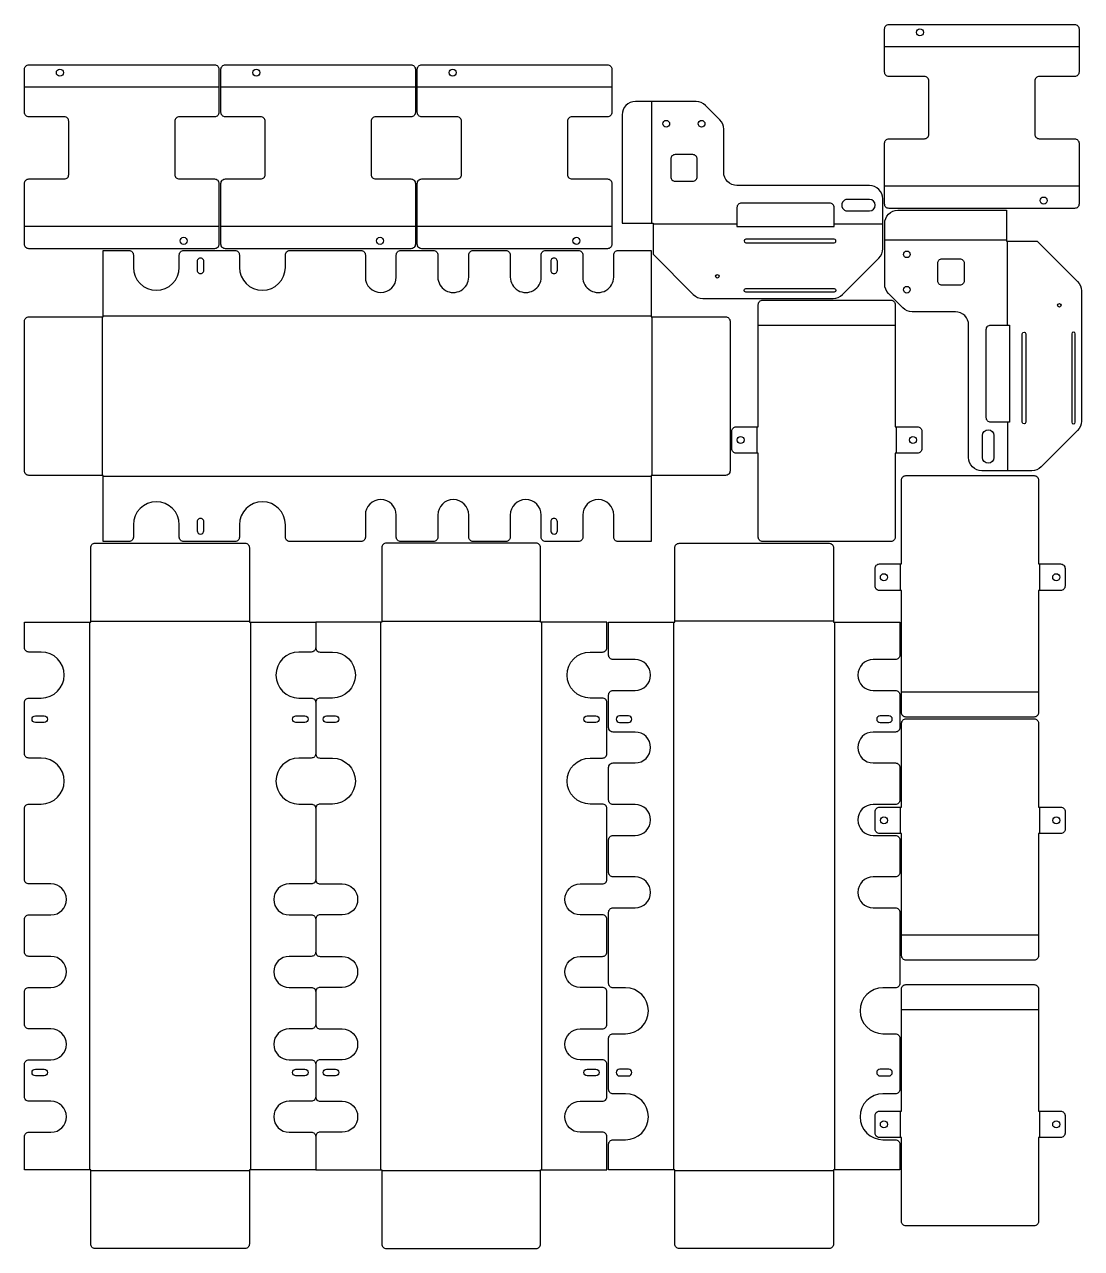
# Model space of a CAD drawing. Extents: x 1780 to 2976, y 3464 to 4850.
import ezdxf

# ---------------------------------------------------------------- set-up
doc = ezdxf.new("R2010")
doc.units = 0

# ---------------------------------------------------------------- blocks, each defined once
blk = doc.blocks.new('Part1425431889', base_point=(-107.5, 0))
at = {"layer": '1'}
blk.add_lwpolyline([(107.5, 125), (107.5, 105, -0.414214), (102.5, 100), (77.5, 100), (77.5, 5, -0.414214), (72.5, 0), (-72.5, 0, -0.414214), (-77.5, 5), (-77.5, 100), (-102.5, 100, -0.414214), (-107.5, 105), (-107.5, 125, -0.414214), (-102.5, 130), (-77.5, 130), (-77.5, 268.2, -0.414214), (-72.5, 273.2), (72.5, 273.2, -0.414214), (77.5, 268.2), (77.5, 130), (102.5, 130, -0.414214)], format="xyb", close=True, dxfattribs=at)
for centre in [(-97.5, 115), (97.5, 115)]:
    blk.add_circle(centre, 4, dxfattribs=at)
at = {"layer": '2'}
for p, q in [((-77.5, 245.1), (77.5, 245.1)), ((-78.6, 100), (-78.6, 130)), ((78.6, 130), (78.6, 100))]:
    blk.add_line(p, q, dxfattribs=at)
blk = doc.blocks.new('Part797072540', base_point=(-107.5, 0))
at = {"layer": '1'}
blk.add_lwpolyline([(107.5, 125), (107.5, 105, -0.414214), (102.5, 100), (77.5, 100), (77.5, 5, -0.414214), (72.5, 0), (-72.5, 0, -0.414214), (-77.5, 5), (-77.5, 100), (-102.5, 100, -0.414214), (-107.5, 105), (-107.5, 125, -0.414214), (-102.5, 130), (-77.5, 130), (-77.5, 268.2, -0.414214), (-72.5, 273.2), (72.5, 273.2, -0.414214), (77.5, 268.2), (77.5, 130), (102.5, 130, -0.414214)], format="xyb", close=True, dxfattribs=at)
for centre in [(-97.5, 115), (97.5, 115)]:
    blk.add_circle(centre, 4, dxfattribs=at)
at = {"layer": '2'}
for p, q in [((-77.5, 245.1), (77.5, 245.1)), ((-78.6, 100), (-78.6, 130)), ((78.6, 130), (78.6, 100))]:
    blk.add_line(p, q, dxfattribs=at)
blk = doc.blocks.new('Part1359005114', base_point=(-164.7, -399.1))
at = {"layer": '1'}
for points in [[(164.7, 310), (164.7, 281, -0.414214), (159.7, 276), (145.7, 276, 1), (145.7, 224), (159.7, 224, -0.414214), (164.7, 219), (164.7, 161, -0.414214), (159.7, 156), (145.7, 156, 1), (145.7, 104), (159.7, 104, -0.414214), (164.7, 99), (164.7, 18.5, -0.414214), (159.7, 13.5), (134.7, 13.5, 1), (134.7, -21.5), (159.7, -21.5, -0.414214), (164.7, -26.5), (164.7, -63.5, -0.414214), (159.7, -68.5), (134.7, -68.5, 1), (134.7, -103.5), (159.7, -103.5, -0.414214), (164.7, -108.5), (164.7, -145.5, -0.414214), (159.7, -150.5), (134.7, -150.5, 1), (134.7, -185.5), (159.7, -185.5, -0.414214), (164.7, -190.5), (164.7, -227.5, -0.414214), (159.7, -232.5), (134.7, -232.5, 1), (134.7, -267.5), (159.7, -267.5, -0.414214), (164.7, -272.5), (164.7, -310), (89.8, -310), (89.8, -394.1, -0.414214), (84.8, -399.1), (-84.8, -399.1, -0.414214), (-89.8, -394.1), (-89.8, -310), (-164.7, -310), (-164.7, -272.5, -0.414214), (-159.7, -267.5), (-134.7, -267.5, 1), (-134.7, -232.5), (-159.7, -232.5, -0.414214), (-164.7, -227.5), (-164.7, -190.5, -0.414214), (-159.7, -185.5), (-134.7, -185.5, 1), (-134.7, -150.5), (-159.7, -150.5, -0.414214), (-164.7, -145.5), (-164.7, -108.5, -0.414214), (-159.7, -103.5), (-134.7, -103.5, 1), (-134.7, -68.5), (-159.7, -68.5, -0.414214), (-164.7, -63.5), (-164.7, -26.5, -0.414214), (-159.7, -21.5), (-134.7, -21.5, 1), (-134.7, 13.5), (-159.7, 13.5, -0.414214), (-164.7, 18.5), (-164.7, 99, -0.414214), (-159.7, 104), (-145.7, 104, 1), (-145.7, 156), (-159.7, 156, -0.414214), (-164.7, 161), (-164.7, 219, -0.414214), (-159.7, 224), (-145.7, 224, 1), (-145.7, 276), (-159.7, 276, -0.414214), (-164.7, 281), (-164.7, 310), (-89.8, 310), (-89.8, 394.1, -0.414214), (-84.8, 399.1), (84.8, 399.1, -0.414214), (89.8, 394.1), (89.8, 310)], [(-142.4, 203.8), (-152.4, 203.8, 1), (-152.4, 196.2), (-142.4, 196.2, 1)], [(152.4, 203.8), (142.4, 203.8, 1), (142.4, 196.2), (152.4, 196.2, 1)], [(-142.4, -196.2), (-152.4, -196.2, 1), (-152.4, -203.8), (-142.4, -203.8, 1)], [(152.4, -196.2), (142.4, -196.2, 1), (142.4, -203.8), (152.4, -203.8, 1)]]:
    blk.add_lwpolyline(points, format="xyb", close=True, dxfattribs=at)
at = {"layer": '2'}
for p, q in [((-90.9, -310), (-90.9, 310)), ((-89.8, 311.1), (89.8, 311.1)), ((90.9, 310), (90.9, -310)), ((-89.8, -311.1), (89.8, -311.1))]:
    blk.add_line(p, q, dxfattribs=at)
blk = doc.blocks.new('CommonPart', base_point=(2, 2))
at = {"layer": '1'}
for points in [[(331.5, 91.1), (256.5, 91.1), (256.5, 7, -0.414214), (251.5, 2), (81.9, 2, -0.414214), (76.9, 7), (76.9, 91.1), (2, 91.1), (2, 128.6, -0.414214), (7, 133.6), (32, 133.6, 1), (32, 168.6), (7, 168.6, -0.414214), (2, 173.6), (2, 210.6, -0.414214), (7, 215.6), (32, 215.6, 1), (32, 250.6), (7, 250.6, -0.414214), (2, 255.6), (2, 292.6, -0.414214), (7, 297.6), (32, 297.6, 1), (32, 332.6), (7, 332.6, -0.414214), (2, 337.6), (2, 374.6, -0.414214), (7, 379.6), (32, 379.6, 1), (32, 414.6), (7, 414.6, -0.414214), (2, 419.6), (2, 500.1, -0.414214), (7, 505.1), (21, 505.1, 1), (21, 557.1), (7, 557.1, -0.414214), (2, 562.1), (2, 620.1, -0.414214), (7, 625.1), (21, 625.1, 1), (21, 677.1), (7, 677.1, -0.414214), (2, 682.1), (2, 711.1), (76.9, 711.1), (76.9, 795.3, -0.414214), (81.9, 800.3), (251.5, 800.3, -0.414214), (256.5, 795.3), (256.5, 711.1), (331.5, 711.1)], [(331.5, 682.1, -0.414214), (326.5, 677.1), (312.5, 677.1, 1), (312.5, 625.1), (326.5, 625.1, -0.414214), (331.5, 620.1)], [(331.5, 562.1, -0.414214), (326.5, 557.1), (312.5, 557.1, 1), (312.5, 505.1), (326.5, 505.1, -0.414214), (331.5, 500.1)], [(331.5, 419.6, -0.414214), (326.5, 414.6), (301.5, 414.6, 1), (301.5, 379.6), (326.5, 379.6, -0.414214), (331.5, 374.6)], [(331.5, 337.6, -0.414214), (326.5, 332.6), (301.5, 332.6, 1), (301.5, 297.6), (326.5, 297.6, -0.414214), (331.5, 292.6)], [(331.5, 255.6, -0.414214), (326.5, 250.6), (301.5, 250.6, 1), (301.5, 215.6), (326.5, 215.6, -0.414214), (331.5, 210.6)], [(331.5, 173.6, -0.414214), (326.5, 168.6), (301.5, 168.6, 1), (301.5, 133.6), (326.5, 133.6, -0.414214), (331.5, 128.6)]]:
    blk.add_lwpolyline(points, format="xyb", dxfattribs=at)
for points in [[(331.5, 711.1), (331.5, 682.1, 0.414214), (336.5, 677.1), (350.5, 677.1, -1), (350.5, 625.1), (336.5, 625.1, 0.414214), (331.5, 620.1), (331.5, 562.1, 0.414214), (336.5, 557.1), (350.5, 557.1, -1), (350.5, 505.1), (336.5, 505.1, 0.414214), (331.5, 500.1), (331.5, 419.6, 0.414214), (336.5, 414.6), (361.5, 414.6, -1), (361.5, 379.6), (336.5, 379.6, 0.414214), (331.5, 374.6), (331.5, 337.6, 0.414214), (336.5, 332.6), (361.5, 332.6, -1), (361.5, 297.6), (336.5, 297.6, 0.414214), (331.5, 292.6), (331.5, 255.6, 0.414214), (336.5, 250.6), (361.5, 250.6, -1), (361.5, 215.6), (336.5, 215.6, 0.414214), (331.5, 210.6), (331.5, 173.6, 0.414214), (336.5, 168.6), (361.5, 168.6, -1), (361.5, 133.6), (336.5, 133.6, 0.414214), (331.5, 128.6), (331.5, 91.1), (406.4, 91.1), (406.4, 7, 0.414214), (411.4, 2), (581, 2, 0.414214), (586, 7), (586, 91.1), (660.9, 91.1), (660.9, 128.6, 0.414214), (655.9, 133.6), (630.9, 133.6, -1), (630.9, 168.6), (655.9, 168.6, 0.414214), (660.9, 173.6), (660.9, 210.6, 0.414214), (655.9, 215.6), (630.9, 215.6, -1), (630.9, 250.6), (655.9, 250.6, 0.414214), (660.9, 255.6), (660.9, 292.6, 0.414214), (655.9, 297.6), (630.9, 297.6, -1), (630.9, 332.6), (655.9, 332.6, 0.414214), (660.9, 337.6), (660.9, 374.6, 0.414214), (655.9, 379.6), (630.9, 379.6, -1), (630.9, 414.6), (655.9, 414.6, 0.414214), (660.9, 419.6), (660.9, 500.1, 0.414214), (655.9, 505.1), (641.9, 505.1, -1), (641.9, 557.1), (655.9, 557.1, 0.414214), (660.9, 562.1), (660.9, 620.1, 0.414214), (655.9, 625.1), (641.9, 625.1, -1), (641.9, 677.1), (655.9, 677.1, 0.414214), (660.9, 682.1), (660.9, 711.1), (586, 711.1), (586, 795.3, 0.414214), (581, 800.3), (411.4, 800.3, 0.414214), (406.4, 795.3), (406.4, 711.1)], [(24.3, 604.9, -1), (24.3, 597.4), (14.3, 597.4, -1), (14.3, 604.9)], [(319.2, 604.9, -1), (319.2, 597.4), (309.2, 597.4, -1), (309.2, 604.9)], [(353.8, 604.9, -1), (353.8, 597.4), (343.8, 597.4, -1), (343.8, 604.9)], [(648.6, 604.9, -1), (648.6, 597.4), (638.6, 597.4, -1), (638.6, 604.9)], [(24.3, 204.9, -1), (24.3, 197.4), (14.3, 197.4, -1), (14.3, 204.9)], [(319.2, 204.9, -1), (319.2, 197.4), (309.2, 197.4, -1), (309.2, 204.9)], [(353.8, 204.9, -1), (353.8, 197.4), (343.8, 197.4, -1), (343.8, 204.9)], [(648.6, 204.9, -1), (648.6, 197.4), (638.6, 197.4, -1), (638.6, 204.9)]]:
    blk.add_lwpolyline(points, format="xyb", close=True, dxfattribs=at)
at = {"layer": '2'}
for p, q in [((75.9, 91.1), (75.9, 711.1)), ((76.9, 712.2), (256.5, 712.2)), ((257.6, 711.1), (257.6, 91.1)), ((405.3, 91.1), (405.3, 711.1)), ((406.4, 712.2), (586, 712.2)), ((587.1, 711.1), (587.1, 91.1)), ((76.9, 90.1), (256.5, 90.1)), ((406.4, 90.1), (586, 90.1))]:
    blk.add_line(p, q, dxfattribs=at)
blk = doc.blocks.new('Part1916060432', base_point=(-107.5, 0))
at = {"layer": '1'}
blk.add_lwpolyline([(107.5, 125), (107.5, 105, -0.414214), (102.5, 100), (77.5, 100), (77.5, 5, -0.414214), (72.5, 0), (-72.5, 0, -0.414214), (-77.5, 5), (-77.5, 100), (-102.5, 100, -0.414214), (-107.5, 105), (-107.5, 125, -0.414214), (-102.5, 130), (-77.5, 130), (-77.5, 268.2, -0.414214), (-72.5, 273.2), (72.5, 273.2, -0.414214), (77.5, 268.2), (77.5, 130), (102.5, 130, -0.414214)], format="xyb", close=True, dxfattribs=at)
for centre in [(-97.5, 115), (97.5, 115)]:
    blk.add_circle(centre, 4, dxfattribs=at)
at = {"layer": '2'}
for p, q in [((-77.5, 245.1), (77.5, 245.1)), ((-78.6, 100), (-78.6, 130)), ((78.6, 130), (78.6, 100))]:
    blk.add_line(p, q, dxfattribs=at)
blk = doc.blocks.new('Part1569557175', base_point=(-82.7, -165))
at = {"layer": '1'}
for points in [[(140, -81.2), (140, -150, -0.414214), (125, -165), (2.3, -165), (2.3, -130), (-32.7, -130), (-78.3, -84.4, -0.198912), (-82.7, -73.8), (-82.7, 73.8, -0.198912), (-78.3, 84.4), (-37.1, 125.6, -0.198912), (-26.5, 130), (30, 130, -0.414214), (45, 115), (45, -35, 0.414214), (60, -50), (108.8, -50, -0.198912), (119.4, -54.4), (135.6, -70.6, -0.198912)], [(29.3, 115), (29.3, 90, -1), (16.3, 90), (16.3, 115, -1)], [(-71.7, 75, 1), (-75.7, 75), (-75.7, -25, 1), (-71.7, -25)], [(-15.7, 75), (-15.7, -25, -1), (-19.7, -25), (-19.7, 75, -1)], [(25, 70), (25, -30, -0.414214), (20, -35), (-1.2, -35), (-1.2, 75), (20, 75, -0.414214)], [(80, -85), (80, -105, -0.414214), (75, -110), (55, -110, -0.414214), (50, -105), (50, -85, -0.414214), (55, -80), (75, -80, -0.414214)]]:
    blk.add_lwpolyline(points, format="xyb", close=True, dxfattribs=at)
for centre, radius in [((-57.7, -57.3), 2), ((115, -75), 3.75), ((115, -115), 3.75)]:
    blk.add_circle(centre, radius, dxfattribs=at)
at = {"layer": '2'}
for p, q in [((1.2, 75), (1.2, 130)), ((1.2, -35), (1.2, -130)), ((2.3, -131.1), (140, -131.1))]:
    blk.add_line(p, q, dxfattribs=at)
blk = doc.blocks.new('Part1676901816', base_point=(-104.1, -110))
at = {"layer": '1'}
blk.add_lwpolyline([(104.1, 105), (104.1, -105, -0.414214), (99.1, -110), (30.2, -110, -0.414214), (25.2, -105), (25.2, -65, 0.414214), (20.2, -60), (-40.2, -60, 0.414214), (-45.2, -65), (-45.2, -105, -0.414214), (-50.2, -110), (-99.1, -110, -0.414214), (-104.1, -105), (-104.1, 105, -0.414214), (-99.1, 110), (-50.2, 110, -0.414214), (-45.2, 105), (-45.2, 65, 0.414214), (-40.2, 60), (20.2, 60, 0.414214), (25.2, 65), (25.2, 105, -0.414214), (30.2, 110), (99.1, 110, -0.414214)], format="xyb", close=True, dxfattribs=at)
for centre in [(95.2, 70), (-95.2, -70)]:
    blk.add_circle(centre, 4, dxfattribs=at)
at = {"layer": '2'}
for p, q in [((-79, -110), (-79, 110)), ((79, 110), (79, -110))]:
    blk.add_line(p, q, dxfattribs=at)
blk = doc.blocks.new('Part1762580378', base_point=(-82.7, -165))
at = {"layer": '1'}
for points in [[(140, 46.2), (140, 115, 0.414214), (125, 130), (2.3, 130), (2.3, 95), (-32.7, 95), (-78.3, 49.4, 0.198912), (-82.7, 38.8), (-82.7, -108.8, 0.198912), (-78.3, -119.4), (-37.1, -160.6, 0.198912), (-26.5, -165), (30, -165, 0.414214), (45, -150), (45, 0, -0.414214), (60, 15), (108.8, 15, 0.198912), (119.4, 19.4), (135.6, 35.6, 0.198912)], [(80, 50), (80, 70, 0.414214), (75, 75), (55, 75, 0.414214), (50, 70), (50, 50, 0.414214), (55, 45), (75, 45, 0.414214)], [(25, -105), (25, -5, 0.414214), (20, 0), (-1.2, 0), (-1.2, -110), (20, -110, 0.414214)], [(-71.7, -110, -1), (-75.7, -110), (-75.7, -10, -1), (-71.7, -10)], [(-15.7, -110), (-15.7, -10, 1), (-19.7, -10), (-19.7, -110, 1)], [(29.3, -150), (29.3, -125, 1), (16.3, -125), (16.3, -150, 1)]]:
    blk.add_lwpolyline(points, format="xyb", close=True, dxfattribs=at)
for centre, radius in [((115, 80), 3.75), ((115, 40), 3.75), ((-57.7, 22.3), 2)]:
    blk.add_circle(centre, radius, dxfattribs=at)
at = {"layer": '2'}
for p, q in [((1.2, 0), (1.2, 95)), ((2.3, 96.2), (140, 96.2)), ((1.2, -165), (1.2, -110))]:
    blk.add_line(p, q, dxfattribs=at)
blk = doc.blocks.new('Part338220375', base_point=(-107.5, 0))
at = {"layer": '1'}
blk.add_lwpolyline([(107.5, 125), (107.5, 105, -0.414214), (102.5, 100), (77.5, 100), (77.5, 5, -0.414214), (72.5, 0), (-72.5, 0, -0.414214), (-77.5, 5), (-77.5, 100), (-102.5, 100, -0.414214), (-107.5, 105), (-107.5, 125, -0.414214), (-102.5, 130), (-77.5, 130), (-77.5, 268.2, -0.414214), (-72.5, 273.2), (72.5, 273.2, -0.414214), (77.5, 268.2), (77.5, 130), (102.5, 130, -0.414214)], format="xyb", close=True, dxfattribs=at)
for centre in [(-97.5, 115), (97.5, 115)]:
    blk.add_circle(centre, 4, dxfattribs=at)
at = {"layer": '2'}
for p, q in [((-77.5, 245.1), (77.5, 245.1)), ((-78.6, 100), (-78.6, 130)), ((78.6, 130), (78.6, 100))]:
    blk.add_line(p, q, dxfattribs=at)
blk = doc.blocks.new('Part81037993', base_point=(-164.7, -399.1))
at = {"layer": '1'}
for points in [[(164.7, 310), (164.7, 281, -0.414214), (159.7, 276), (145.7, 276, 1), (145.7, 224), (159.7, 224, -0.414214), (164.7, 219), (164.7, 161, -0.414214), (159.7, 156), (145.7, 156, 1), (145.7, 104), (159.7, 104, -0.414214), (164.7, 99), (164.7, 18.5, -0.414214), (159.7, 13.5), (134.7, 13.5, 1), (134.7, -21.5), (159.7, -21.5, -0.414214), (164.7, -26.5), (164.7, -63.5, -0.414214), (159.7, -68.5), (134.7, -68.5, 1), (134.7, -103.5), (159.7, -103.5, -0.414214), (164.7, -108.5), (164.7, -145.5, -0.414214), (159.7, -150.5), (134.7, -150.5, 1), (134.7, -185.5), (159.7, -185.5, -0.414214), (164.7, -190.5), (164.7, -227.5, -0.414214), (159.7, -232.5), (134.7, -232.5, 1), (134.7, -267.5), (159.7, -267.5, -0.414214), (164.7, -272.5), (164.7, -310), (89.8, -310), (89.8, -394.1, -0.414214), (84.8, -399.1), (-84.8, -399.1, -0.414214), (-89.8, -394.1), (-89.8, -310), (-164.7, -310), (-164.7, -272.5, -0.414214), (-159.7, -267.5), (-134.7, -267.5, 1), (-134.7, -232.5), (-159.7, -232.5, -0.414214), (-164.7, -227.5), (-164.7, -190.5, -0.414214), (-159.7, -185.5), (-134.7, -185.5, 1), (-134.7, -150.5), (-159.7, -150.5, -0.414214), (-164.7, -145.5), (-164.7, -108.5, -0.414214), (-159.7, -103.5), (-134.7, -103.5, 1), (-134.7, -68.5), (-159.7, -68.5, -0.414214), (-164.7, -63.5), (-164.7, -26.5, -0.414214), (-159.7, -21.5), (-134.7, -21.5, 1), (-134.7, 13.5), (-159.7, 13.5, -0.414214), (-164.7, 18.5), (-164.7, 99, -0.414214), (-159.7, 104), (-145.7, 104, 1), (-145.7, 156), (-159.7, 156, -0.414214), (-164.7, 161), (-164.7, 219, -0.414214), (-159.7, 224), (-145.7, 224, 1), (-145.7, 276), (-159.7, 276, -0.414214), (-164.7, 281), (-164.7, 310), (-89.8, 310), (-89.8, 394.1, -0.414214), (-84.8, 399.1), (84.8, 399.1, -0.414214), (89.8, 394.1), (89.8, 310)], [(-142.4, 203.8), (-152.4, 203.8, 1), (-152.4, 196.2), (-142.4, 196.2, 1)], [(152.4, 203.8), (142.4, 203.8, 1), (142.4, 196.2), (152.4, 196.2, 1)], [(-142.4, -196.2), (-152.4, -196.2, 1), (-152.4, -203.8), (-142.4, -203.8, 1)], [(152.4, -196.2), (142.4, -196.2, 1), (142.4, -203.8), (152.4, -203.8, 1)]]:
    blk.add_lwpolyline(points, format="xyb", close=True, dxfattribs=at)
at = {"layer": '2'}
for p, q in [((-90.9, -310), (-90.9, 310)), ((-89.8, 311.1), (89.8, 311.1)), ((90.9, 310), (90.9, -310)), ((-89.8, -311.1), (89.8, -311.1))]:
    blk.add_line(p, q, dxfattribs=at)
blk = doc.blocks.new('Part72255525', base_point=(-104.1, -110))
at = {"layer": '1'}
blk.add_lwpolyline([(104.1, 105), (104.1, -105, -0.414214), (99.1, -110), (30.2, -110, -0.414214), (25.2, -105), (25.2, -65, 0.414214), (20.2, -60), (-40.2, -60, 0.414214), (-45.2, -65), (-45.2, -105, -0.414214), (-50.2, -110), (-99.1, -110, -0.414214), (-104.1, -105), (-104.1, 105, -0.414214), (-99.1, 110), (-50.2, 110, -0.414214), (-45.2, 105), (-45.2, 65, 0.414214), (-40.2, 60), (20.2, 60, 0.414214), (25.2, 65), (25.2, 105, -0.414214), (30.2, 110), (99.1, 110, -0.414214)], format="xyb", close=True, dxfattribs=at)
for centre in [(95.2, 70), (-95.2, -70)]:
    blk.add_circle(centre, 4, dxfattribs=at)
at = {"layer": '2'}
for p, q in [((-79, -110), (-79, 110)), ((79, 110), (79, -110))]:
    blk.add_line(p, q, dxfattribs=at)
blk = doc.blocks.new('Part82591934', base_point=(-104.1, -110))
at = {"layer": '1'}
blk.add_lwpolyline([(104.1, 105), (104.1, -105, -0.414214), (99.1, -110), (30.2, -110, -0.414214), (25.2, -105), (25.2, -65, 0.414214), (20.2, -60), (-40.2, -60, 0.414214), (-45.2, -65), (-45.2, -105, -0.414214), (-50.2, -110), (-99.1, -110, -0.414214), (-104.1, -105), (-104.1, 105, -0.414214), (-99.1, 110), (-50.2, 110, -0.414214), (-45.2, 105), (-45.2, 65, 0.414214), (-40.2, 60), (20.2, 60, 0.414214), (25.2, 65), (25.2, 105, -0.414214), (30.2, 110), (99.1, 110, -0.414214)], format="xyb", close=True, dxfattribs=at)
for centre in [(95.2, 70), (-95.2, -70)]:
    blk.add_circle(centre, 4, dxfattribs=at)
at = {"layer": '2'}
for p, q in [((-79, -110), (-79, 110)), ((79, 110), (79, -110))]:
    blk.add_line(p, q, dxfattribs=at)
blk = doc.blocks.new('Part1229857286', base_point=(-104.1, -110))
at = {"layer": '1'}
blk.add_lwpolyline([(104.1, 105), (104.1, -105, -0.414214), (99.1, -110), (30.2, -110, -0.414214), (25.2, -105), (25.2, -65, 0.414214), (20.2, -60), (-40.2, -60, 0.414214), (-45.2, -65), (-45.2, -105, -0.414214), (-50.2, -110), (-99.1, -110, -0.414214), (-104.1, -105), (-104.1, 105, -0.414214), (-99.1, 110), (-50.2, 110, -0.414214), (-45.2, 105), (-45.2, 65, 0.414214), (-40.2, 60), (20.2, 60, 0.414214), (25.2, 65), (25.2, 105, -0.414214), (30.2, 110), (99.1, 110, -0.414214)], format="xyb", close=True, dxfattribs=at)
for centre in [(95.2, 70), (-95.2, -70)]:
    blk.add_circle(centre, 4, dxfattribs=at)
at = {"layer": '2'}
for p, q in [((-79, -110), (-79, 110)), ((79, 110), (79, -110))]:
    blk.add_line(p, q, dxfattribs=at)

msp = doc.modelspace()

# ---------------------------------------------------------------- block references
at = {"layer": '1'}
for name, p, rotation in [('Part1676901816', (2753.2, 4850), 269.999999977959), ('Part1229857286', (1780.1, 4804.4), 269.999999977959), ('Part72255525', (2002.3, 4804.4), 269.999999977959), ('Part82591934', (2224.5, 4804.4), 269.999999977959), ('Part1762580378', (2751.2, 4540), 90.0000001836389), ('Part1569557175', (2976, 4639.8), 180), ('Part81037993', (2578.3, 4264.7), 90.0000001836389), ('Part1916060432', (2957.4, 4339.3), 180), ('Part1359005114', (2770.4, 4262.7), 180), ('Part797072540', (2957.5, 4064.1), 180)]:
    msp.add_blockref(name, p, dxfattribs=dict(at, rotation=rotation))
for name, p in [('Part338220375', (2580.3, 4264.7)), ('Part1425431889', (2742.4, 3490))]:
    msp.add_blockref(name, p, dxfattribs=at)
at = {"layer": '2'}
msp.add_blockref('CommonPart', (1780, 3464.5), dxfattribs=at)

doc.saveas('drawing.dxf')
